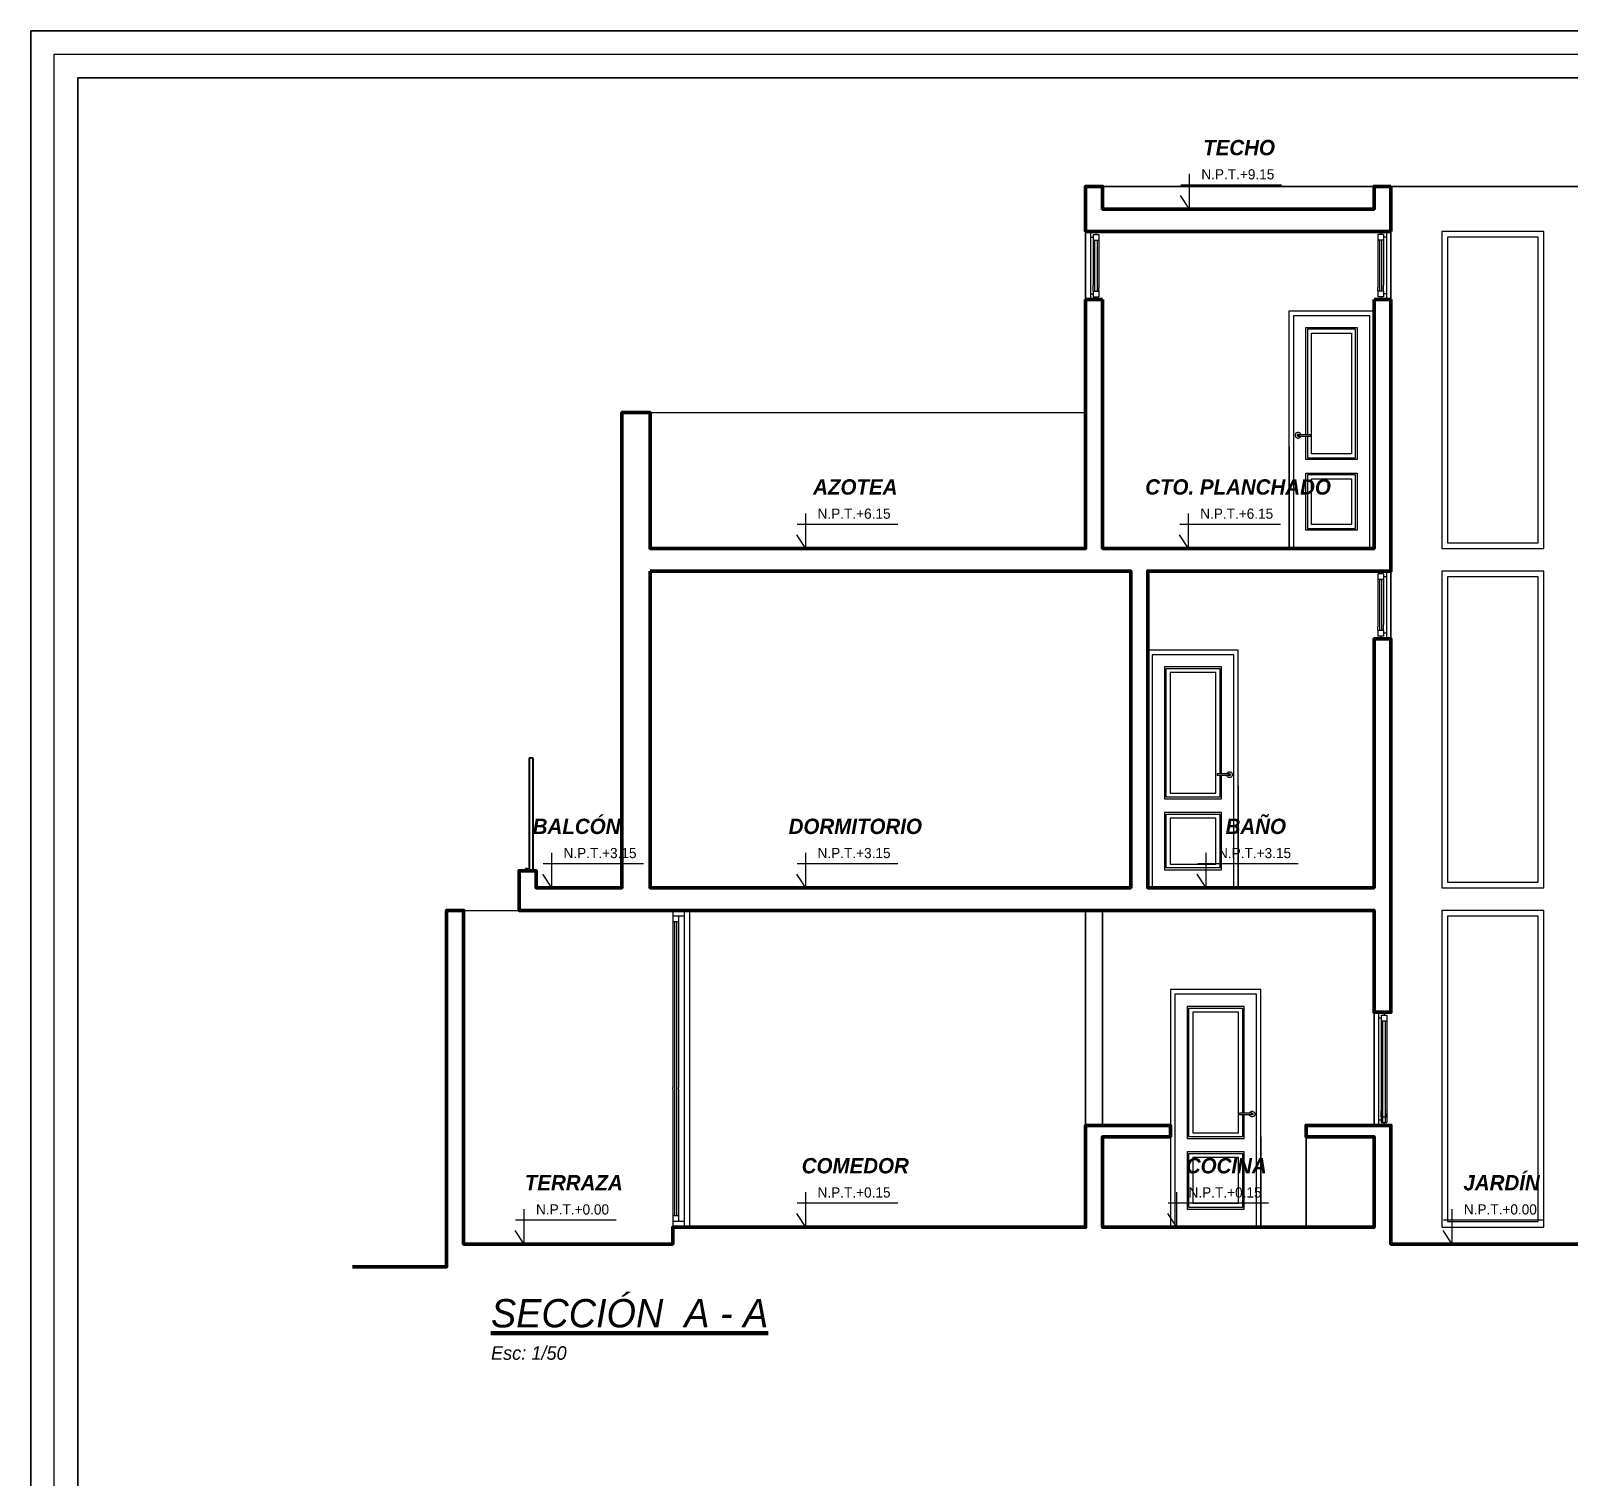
# Model space of a CAD drawing. Header units: millimetres. Extents: x 10612.9 to 10705, y -16533.4 to -16503.9.
# Drawn here: x 10664.32 to 10677.92, y -16517 to -16504.22 of the extents above; entities that cross this region are included whole.
import ezdxf
from ezdxf.enums import TextEntityAlignment as Align

# ---------------------------------------------------------------- set-up
doc = ezdxf.new("R2010")
doc.units = ezdxf.units.MM
for name, color, linetype, lineweight in [('COTASS', 7, 'Continuous', 5), ('Nuevo_p2_Pluma_Nº__27', 7, 'Continuous', 35), ('Nuevo_p2_Pluma_Nº__30', 134, 'Continuous', 35), ('p2', 53, 'Continuous', 20), ('P6', 255, 'Continuous', 20), ('Text. titulos .jlay', 10, 'Continuous', 70)]:
    doc.layers.add(name, color=color, linetype=linetype, lineweight=lineweight)
for name, color, linetype, lineweight, true_color in [('Nuevo_p2_Pluma_Nº__29', 7, 'Continuous', 35, 0x3dad99), ('Nuevo_p2_Pluma_Nº__87', 7, 'Continuous', 20, 0x6a6a6a), ('Nuevo_p2_Pluma_Nº__90', 7, 'Continuous', 20, 0x00bfbf), ('Nuevo_Puertas ARCHICAD_Pluma_Nº__3', 7, 'Continuous', 18, 0xff6600), ('Nuevo_Puertas ARCHICAD_Pluma_Nº__87', 7, 'Continuous', 20, 0x6a6a6a), ('Nuevo_Ventanas ARCHICAD_Pluma_Nº__23', 7, 'Continuous', 20, 0xff6600), ('Nuevo_Ventanas ARCHICAD_Pluma_Nº__3', 7, 'Continuous', 18, 0xff6600), ('Nuevo_Ventanas ARCHICAD_Pluma_Nº__87', 7, 'Continuous', 20, 0x6a6a6a)]:
    doc.layers.add(name, color=color, linetype=linetype, lineweight=lineweight, true_color=true_color)
doc.styles.add('CENTURY JOSE TEXT', font='GOTHICI.TTF')
doc.styles.add('stylus', font='stylu.ttf')
doc.styles.add('TEXTO PRINCIPAL', font='swissek.ttf', dxfattribs={"height": 0.15})

# ---------------------------------------------------------------- blocks, each defined once
blk = doc.blocks.new('TRJHTRJHR')
at = {"layer": 'p2'}
for q in [(2575.085, 1629.691, 0), (2575.005, 1629.501, 0)]:
    blk.add_line((2575.085, 1629.381, 0), q, dxfattribs=at)
at = {"layer": 'p2', "elevation": 0}
blk.add_lwpolyline([(2575.897, 1629.593), (2575.009, 1629.593), (2575.009, 1629.593)], dxfattribs=at)
blk = doc.blocks.new('HTRHTRHTR')
for p, q in [((3391.88, 437.54), (3391.88, -165.78)), ((4244.53, 437.54), (3391.88, 437.54)), ((3400.57, -157.09), (3400.57, 428.85)), ((4235.83, 428.85), (3400.57, 428.85))]:
    blk.add_line(p, q)
at = {"layer": 'P6', "color": 7}
for p, q in [((3396.22, -161.44), (3396.22, 433.19)), ((3396.22, 433.19), (4240.18, 433.19))]:
    blk.add_line(p, q, dxfattribs=at)

msp = doc.modelspace()

# ---------------------------------------------------------------- linework, layer by layer
for p, q in [((10673.646, -16506.591), (10673.646, -16505.991)), ((10676.346, -16506.591), (10676.346, -16505.991)), ((10675.446, -16507.891), (10675.446, -16507.991)), ((10675.446, -16507.991), (10675.446, -16508.791)), ((10676.346, -16509.591), (10676.346, -16508.991)), ((10674.996, -16510.891), (10674.996, -16510.991)), ((10674.996, -16510.991), (10674.996, -16511.791)), ((10673.646, -16513.891), (10673.646, -16511.991)), ((10673.796, -16513.891), (10673.796, -16511.991)), ((10676.196, -16513.891), (10676.196, -16512.891)), ((10675.196, -16513.991), (10675.196, -16514.791)), ((10675.596, -16513.991), (10675.596, -16514.791))]:
    msp.add_line(p, q)
at = {"lineweight": 60}
for p, q in [((10673.646, -16506.591), (10673.796, -16506.591)), ((10676.346, -16506.591), (10676.196, -16506.591))]:
    msp.add_line(p, q, dxfattribs=at)
for points in [[(10673.646, -16505.991), (10673.646, -16505.591), (10673.796, -16505.591), (10673.796, -16505.791), (10676.196, -16505.791), (10676.196, -16505.591), (10676.346, -16505.591)], [(10676.346, -16505.591), (10676.346, -16505.991)], [(10673.646, -16505.991), (10673.646, -16505.991), (10676.346, -16505.991)], [(10676.346, -16506.591), (10676.346, -16508.991), (10674.196, -16508.991), (10674.196, -16511.791), (10676.196, -16511.791), (10676.196, -16509.591), (10676.346, -16509.591), (10676.346, -16512.891), (10676.196, -16512.891), (10676.196, -16511.991), (10668.638, -16511.991), (10668.638, -16511.641), (10668.788, -16511.641), (10668.788, -16511.791), (10669.546, -16511.791), (10669.546, -16507.591), (10669.796, -16507.591), (10669.796, -16508.791), (10673.646, -16508.791), (10673.646, -16506.591)], [(10676.196, -16506.591), (10676.196, -16508.791), (10673.796, -16508.791), (10673.796, -16506.591)], [(10669.796, -16508.991), (10669.796, -16511.791), (10674.046, -16511.791), (10674.046, -16508.991), (10669.796, -16508.991)], [(10678.146, -16514.941), (10676.346, -16514.941), (10676.346, -16513.891), (10675.596, -16513.891), (10675.596, -16513.991), (10676.196, -16513.991), (10676.196, -16514.791), (10673.796, -16514.791), (10673.796, -16513.991), (10674.396, -16513.991), (10674.396, -16513.891), (10673.646, -16513.891), (10673.646, -16514.791), (10669.996, -16514.791), (10669.996, -16514.941), (10668.146, -16514.941), (10668.146, -16511.991), (10667.996, -16511.991), (10667.996, -16515.141), (10667.165, -16515.141)]]:
    msp.add_lwpolyline(points, dxfattribs=at)
msp.add_lwpolyline([(10673.796, -16505.591), (10678.296, -16505.591)])
at = {"layer": 'Nuevo_p2_Pluma_Nº__27', "color": 7, "linetype": 'Continuous', "lineweight": 35}
for p, q in [((10668.728, -16510.641), (10668.758, -16510.641)), ((10668.728, -16510.641), (10668.728, -16511.641)), ((10668.758, -16510.641), (10668.758, -16511.641)), ((10668.713, -16511.641), (10668.728, -16511.641))]:
    msp.add_line(p, q, dxfattribs=at)
at = {"layer": 'Nuevo_p2_Pluma_Nº__29', "color": 135, "linetype": 'Continuous', "lineweight": 35, "true_color": 0x3dad99}
msp.add_line((10669.546, -16508.791), (10669.546, -16508.991), dxfattribs=at)
at = {"layer": 'Nuevo_p2_Pluma_Nº__30', "color": 134, "linetype": 'Continuous', "lineweight": 35}
for p, q in [((10668.693, -16511.621), (10668.713, -16511.621)), ((10668.693, -16511.621), (10668.693, -16511.641)), ((10668.713, -16511.621), (10668.713, -16511.641))]:
    msp.add_line(p, q, dxfattribs=at)
at = {"layer": 'Nuevo_p2_Pluma_Nº__87', "color": 251, "linetype": 'Continuous', "lineweight": 20, "true_color": 0x6a6a6a}
for p, q in [((10669.796, -16507.591), (10673.646, -16507.591)), ((10668.146, -16511.991), (10669.546, -16511.991))]:
    msp.add_line(p, q, dxfattribs=at)
at = {"layer": 'Nuevo_p2_Pluma_Nº__90', "color": 132, "linetype": 'Continuous', "lineweight": 20, "true_color": 0x00bfbf}
msp.add_line((10668.713, -16511.621), (10668.728, -16511.621), dxfattribs=at)
at = {"layer": 'Nuevo_Puertas ARCHICAD_Pluma_Nº__3', "color": 30, "linetype": 'Continuous', "lineweight": 18, "true_color": 0xff6600}
for p, q in [((10675.486, -16508.791), (10675.486, -16506.731)), ((10675.486, -16506.731), (10676.156, -16506.731)), ((10676.156, -16506.731), (10676.156, -16508.791)), ((10675.594, -16507.784), (10675.594, -16506.839)), ((10675.594, -16506.839), (10676.048, -16506.839)), ((10676.033, -16506.854), (10675.609, -16506.854)), ((10675.609, -16506.854), (10675.609, -16507.784)), ((10676.033, -16507.991), (10676.033, -16506.854)), ((10676.048, -16506.839), (10676.048, -16508.006)), ((10675.644, -16507.956), (10675.644, -16506.889)), ((10675.644, -16506.889), (10675.998, -16506.889)), ((10675.998, -16506.889), (10675.998, -16507.956)), ((10675.5, -16507.786), (10675.499, -16507.791)), ((10675.499, -16507.791), (10675.5, -16507.796)), ((10675.501, -16507.781), (10675.5, -16507.786)), ((10675.5, -16507.796), (10675.501, -16507.801)), ((10675.503, -16507.777), (10675.501, -16507.781)), ((10675.501, -16507.801), (10675.503, -16507.805)), ((10675.506, -16507.773), (10675.503, -16507.777)), ((10675.503, -16507.805), (10675.506, -16507.809)), ((10675.51, -16507.77), (10675.506, -16507.773)), ((10675.506, -16507.809), (10675.51, -16507.812)), ((10675.515, -16507.768), (10675.51, -16507.77)), ((10675.51, -16507.812), (10675.515, -16507.814)), ((10675.519, -16507.766), (10675.515, -16507.768)), ((10675.515, -16507.814), (10675.519, -16507.816)), ((10675.518, -16507.788), (10675.517, -16507.79)), ((10675.517, -16507.79), (10675.517, -16507.791)), ((10675.517, -16507.791), (10675.517, -16507.792)), ((10675.517, -16507.792), (10675.518, -16507.794)), ((10675.519, -16507.786), (10675.518, -16507.787)), ((10675.518, -16507.787), (10675.518, -16507.788)), ((10675.518, -16507.794), (10675.518, -16507.795)), ((10675.518, -16507.795), (10675.519, -16507.796)), ((10675.524, -16507.766), (10675.519, -16507.766)), ((10675.52, -16507.785), (10675.519, -16507.786)), ((10675.519, -16507.796), (10675.52, -16507.797)), ((10675.519, -16507.816), (10675.524, -16507.816)), ((10675.521, -16507.785), (10675.52, -16507.785)), ((10675.521, -16507.788), (10675.52, -16507.79)), ((10675.52, -16507.79), (10675.52, -16507.791)), ((10675.52, -16507.791), (10675.52, -16507.792)), ((10675.52, -16507.792), (10675.521, -16507.794)), ((10675.52, -16507.797), (10675.521, -16507.797)), ((10675.523, -16507.784), (10675.521, -16507.785)), ((10675.522, -16507.786), (10675.521, -16507.787)), ((10675.521, -16507.787), (10675.521, -16507.788)), ((10675.521, -16507.794), (10675.521, -16507.795)), ((10675.521, -16507.795), (10675.522, -16507.796)), ((10675.521, -16507.797), (10675.523, -16507.798)), ((10675.523, -16507.785), (10675.522, -16507.786)), ((10675.522, -16507.796), (10675.523, -16507.797)), ((10675.524, -16507.784), (10675.523, -16507.784)), ((10675.523, -16507.798), (10675.524, -16507.798)), ((10675.529, -16507.766), (10675.524, -16507.766)), ((10675.524, -16507.784), (10675.527, -16507.784)), ((10675.524, -16507.798), (10675.527, -16507.798)), ((10675.524, -16507.816), (10675.529, -16507.816)), ((10675.527, -16507.784), (10675.534, -16507.784)), ((10675.527, -16507.798), (10675.534, -16507.798)), ((10675.534, -16507.768), (10675.529, -16507.766)), ((10675.529, -16507.816), (10675.534, -16507.814)), ((10675.531, -16507.787), (10675.53, -16507.788)), ((10675.53, -16507.788), (10675.53, -16507.79)), ((10675.53, -16507.79), (10675.53, -16507.791)), ((10675.53, -16507.791), (10675.53, -16507.792)), ((10675.53, -16507.792), (10675.53, -16507.794)), ((10675.53, -16507.794), (10675.531, -16507.795)), ((10675.532, -16507.785), (10675.531, -16507.786)), ((10675.531, -16507.786), (10675.531, -16507.787)), ((10675.531, -16507.795), (10675.531, -16507.796)), ((10675.531, -16507.796), (10675.532, -16507.797)), ((10675.538, -16507.77), (10675.534, -16507.768)), ((10675.534, -16507.784), (10675.543, -16507.784)), ((10675.534, -16507.798), (10675.543, -16507.798)), ((10675.534, -16507.814), (10675.538, -16507.812)), ((10675.542, -16507.773), (10675.538, -16507.77)), ((10675.538, -16507.812), (10675.542, -16507.809)), ((10675.545, -16507.777), (10675.542, -16507.773)), ((10675.542, -16507.809), (10675.545, -16507.805)), ((10675.543, -16507.784), (10675.634, -16507.784)), ((10675.543, -16507.798), (10675.634, -16507.798)), ((10675.547, -16507.781), (10675.545, -16507.777)), ((10675.545, -16507.805), (10675.547, -16507.801)), ((10675.548, -16507.784), (10675.547, -16507.781)), ((10675.547, -16507.801), (10675.548, -16507.798)), ((10675.594, -16508.006), (10675.594, -16507.798)), ((10675.609, -16507.798), (10675.609, -16507.991)), ((10675.634, -16507.785), (10675.634, -16507.786)), ((10675.634, -16507.786), (10675.634, -16507.787)), ((10675.634, -16507.787), (10675.634, -16507.788)), ((10675.634, -16507.788), (10675.634, -16507.79)), ((10675.634, -16507.79), (10675.634, -16507.791)), ((10675.634, -16507.791), (10675.634, -16507.792)), ((10675.634, -16507.792), (10675.634, -16507.794)), ((10675.634, -16507.794), (10675.634, -16507.795)), ((10675.634, -16507.795), (10675.634, -16507.796)), ((10675.634, -16507.796), (10675.634, -16507.797)), ((10675.998, -16507.956), (10675.644, -16507.956)), ((10676.048, -16508.006), (10675.594, -16508.006)), ((10675.609, -16507.991), (10676.033, -16507.991)), ((10675.594, -16508.631), (10675.594, -16508.126)), ((10675.594, -16508.126), (10676.048, -16508.126)), ((10676.033, -16508.141), (10675.609, -16508.141)), ((10675.609, -16508.141), (10675.609, -16508.616)), ((10675.644, -16508.581), (10675.644, -16508.176)), ((10675.644, -16508.176), (10675.998, -16508.176)), ((10675.998, -16508.176), (10675.998, -16508.581)), ((10676.033, -16508.616), (10676.033, -16508.141)), ((10676.048, -16508.126), (10676.048, -16508.631)), ((10676.048, -16508.631), (10675.594, -16508.631)), ((10675.609, -16508.616), (10676.033, -16508.616)), ((10675.998, -16508.581), (10675.644, -16508.581)), ((10674.236, -16509.731), (10674.236, -16511.791)), ((10674.956, -16509.731), (10674.236, -16509.731)), ((10674.848, -16509.839), (10674.344, -16509.839)), ((10674.344, -16509.839), (10674.344, -16511.006)), ((10674.359, -16510.991), (10674.359, -16509.854)), ((10674.359, -16509.854), (10674.833, -16509.854)), ((10674.833, -16509.854), (10674.833, -16510.784)), ((10674.848, -16510.784), (10674.848, -16509.839)), ((10674.956, -16511.791), (10674.956, -16509.731)), ((10674.798, -16509.889), (10674.394, -16509.889)), ((10674.394, -16509.889), (10674.394, -16510.956)), ((10674.798, -16510.956), (10674.798, -16509.889)), ((10674.899, -16510.784), (10674.808, -16510.784)), ((10674.808, -16510.785), (10674.808, -16510.786)), ((10674.808, -16510.786), (10674.808, -16510.787)), ((10674.808, -16510.787), (10674.808, -16510.788)), ((10674.808, -16510.788), (10674.808, -16510.79)), ((10674.808, -16510.79), (10674.808, -16510.791)), ((10674.808, -16510.791), (10674.808, -16510.792)), ((10674.808, -16510.792), (10674.808, -16510.794)), ((10674.808, -16510.794), (10674.808, -16510.795)), ((10674.808, -16510.795), (10674.808, -16510.796)), ((10674.808, -16510.796), (10674.808, -16510.797)), ((10674.899, -16510.798), (10674.808, -16510.798)), ((10674.833, -16510.798), (10674.833, -16510.991)), ((10674.848, -16511.006), (10674.848, -16510.798)), ((10674.894, -16510.784), (10674.895, -16510.781)), ((10674.895, -16510.801), (10674.894, -16510.798)), ((10674.895, -16510.781), (10674.897, -16510.777)), ((10674.897, -16510.805), (10674.895, -16510.801)), ((10674.897, -16510.777), (10674.9, -16510.773)), ((10674.9, -16510.809), (10674.897, -16510.805)), ((10674.909, -16510.784), (10674.899, -16510.784)), ((10674.909, -16510.798), (10674.899, -16510.798)), ((10674.9, -16510.773), (10674.904, -16510.77)), ((10674.904, -16510.812), (10674.9, -16510.809)), ((10674.904, -16510.77), (10674.909, -16510.768)), ((10674.909, -16510.814), (10674.904, -16510.812)), ((10674.909, -16510.768), (10674.913, -16510.766)), ((10674.916, -16510.784), (10674.909, -16510.784)), ((10674.916, -16510.798), (10674.909, -16510.798)), ((10674.913, -16510.816), (10674.909, -16510.814)), ((10674.911, -16510.785), (10674.911, -16510.786)), ((10674.911, -16510.786), (10674.912, -16510.787)), ((10674.912, -16510.795), (10674.911, -16510.796)), ((10674.911, -16510.796), (10674.911, -16510.797)), ((10674.912, -16510.787), (10674.912, -16510.788)), ((10674.912, -16510.788), (10674.912, -16510.79)), ((10674.912, -16510.79), (10674.912, -16510.791)), ((10674.912, -16510.791), (10674.912, -16510.792)), ((10674.912, -16510.792), (10674.912, -16510.794)), ((10674.912, -16510.794), (10674.912, -16510.795)), ((10674.913, -16510.766), (10674.918, -16510.766)), ((10674.918, -16510.816), (10674.913, -16510.816)), ((10674.918, -16510.784), (10674.916, -16510.784)), ((10674.918, -16510.798), (10674.916, -16510.798)), ((10674.918, -16510.766), (10674.923, -16510.766)), ((10674.918, -16510.784), (10674.919, -16510.784)), ((10674.919, -16510.798), (10674.918, -16510.798)), ((10674.923, -16510.816), (10674.918, -16510.816)), ((10674.919, -16510.784), (10674.921, -16510.785)), ((10674.919, -16510.785), (10674.92, -16510.786)), ((10674.92, -16510.796), (10674.919, -16510.797)), ((10674.921, -16510.797), (10674.919, -16510.798)), ((10674.92, -16510.786), (10674.921, -16510.787)), ((10674.921, -16510.795), (10674.92, -16510.796)), ((10674.921, -16510.785), (10674.922, -16510.785)), ((10674.921, -16510.787), (10674.921, -16510.788)), ((10674.921, -16510.788), (10674.922, -16510.79)), ((10674.922, -16510.792), (10674.921, -16510.794)), ((10674.921, -16510.794), (10674.921, -16510.795)), ((10674.922, -16510.797), (10674.921, -16510.797)), ((10674.922, -16510.785), (10674.923, -16510.786)), ((10674.922, -16510.79), (10674.922, -16510.791)), ((10674.922, -16510.791), (10674.922, -16510.792)), ((10674.923, -16510.796), (10674.922, -16510.797)), ((10674.923, -16510.766), (10674.928, -16510.768)), ((10674.923, -16510.786), (10674.924, -16510.787)), ((10674.924, -16510.795), (10674.923, -16510.796)), ((10674.928, -16510.814), (10674.923, -16510.816)), ((10674.924, -16510.787), (10674.925, -16510.788)), ((10674.925, -16510.794), (10674.924, -16510.795)), ((10674.925, -16510.788), (10674.925, -16510.79)), ((10674.925, -16510.79), (10674.925, -16510.791)), ((10674.925, -16510.791), (10674.925, -16510.792)), ((10674.925, -16510.792), (10674.925, -16510.794)), ((10674.928, -16510.768), (10674.932, -16510.77)), ((10674.932, -16510.812), (10674.928, -16510.814)), ((10674.932, -16510.77), (10674.936, -16510.773)), ((10674.936, -16510.809), (10674.932, -16510.812)), ((10674.936, -16510.773), (10674.939, -16510.777)), ((10674.939, -16510.805), (10674.936, -16510.809)), ((10674.939, -16510.777), (10674.941, -16510.781)), ((10674.941, -16510.801), (10674.939, -16510.805)), ((10674.941, -16510.781), (10674.943, -16510.786)), ((10674.943, -16510.796), (10674.941, -16510.801)), ((10674.943, -16510.786), (10674.943, -16510.791)), ((10674.943, -16510.791), (10674.943, -16510.796)), ((10674.344, -16511.006), (10674.848, -16511.006)), ((10674.833, -16510.991), (10674.359, -16510.991)), ((10674.394, -16510.956), (10674.798, -16510.956)), ((10674.848, -16511.126), (10674.344, -16511.126)), ((10674.344, -16511.126), (10674.344, -16511.631)), ((10674.359, -16511.616), (10674.359, -16511.141)), ((10674.359, -16511.141), (10674.833, -16511.141)), ((10674.798, -16511.176), (10674.394, -16511.176)), ((10674.394, -16511.176), (10674.394, -16511.581)), ((10674.798, -16511.581), (10674.798, -16511.176)), ((10674.833, -16511.141), (10674.833, -16511.616)), ((10674.848, -16511.631), (10674.848, -16511.126)), ((10674.344, -16511.631), (10674.848, -16511.631)), ((10674.833, -16511.616), (10674.359, -16511.616)), ((10674.394, -16511.581), (10674.798, -16511.581)), ((10674.436, -16512.731), (10674.436, -16514.791)), ((10675.156, -16512.731), (10674.436, -16512.731)), ((10675.048, -16512.839), (10674.544, -16512.839)), ((10674.544, -16512.839), (10674.544, -16514.006)), ((10674.559, -16513.991), (10674.559, -16512.854)), ((10674.559, -16512.854), (10675.033, -16512.854)), ((10675.033, -16512.854), (10675.033, -16513.784)), ((10675.048, -16513.784), (10675.048, -16512.839)), ((10675.156, -16514.791), (10675.156, -16512.731)), ((10674.998, -16512.889), (10674.594, -16512.889)), ((10674.594, -16512.889), (10674.594, -16513.956)), ((10674.998, -16513.956), (10674.998, -16512.889)), ((10675.099, -16513.784), (10675.008, -16513.784)), ((10675.008, -16513.785), (10675.008, -16513.786)), ((10675.008, -16513.786), (10675.008, -16513.787)), ((10675.008, -16513.787), (10675.008, -16513.788)), ((10675.008, -16513.788), (10675.008, -16513.79)), ((10675.008, -16513.79), (10675.008, -16513.791)), ((10675.008, -16513.791), (10675.008, -16513.792)), ((10675.008, -16513.792), (10675.008, -16513.794)), ((10675.008, -16513.794), (10675.008, -16513.795)), ((10675.008, -16513.795), (10675.008, -16513.796)), ((10675.008, -16513.796), (10675.008, -16513.797)), ((10675.099, -16513.798), (10675.008, -16513.798)), ((10675.033, -16513.798), (10675.033, -16513.991)), ((10675.048, -16514.006), (10675.048, -16513.798)), ((10675.094, -16513.784), (10675.095, -16513.781)), ((10675.095, -16513.801), (10675.094, -16513.798)), ((10675.095, -16513.781), (10675.097, -16513.777)), ((10675.097, -16513.805), (10675.095, -16513.801)), ((10675.097, -16513.777), (10675.1, -16513.773)), ((10675.1, -16513.809), (10675.097, -16513.805)), ((10675.109, -16513.784), (10675.099, -16513.784)), ((10675.109, -16513.798), (10675.099, -16513.798)), ((10675.1, -16513.773), (10675.104, -16513.77)), ((10675.104, -16513.812), (10675.1, -16513.809)), ((10675.104, -16513.77), (10675.109, -16513.768)), ((10675.109, -16513.768), (10675.113, -16513.766)), ((10675.116, -16513.784), (10675.109, -16513.784)), ((10675.116, -16513.798), (10675.109, -16513.798)), ((10675.111, -16513.785), (10675.111, -16513.786)), ((10675.111, -16513.786), (10675.112, -16513.787)), ((10675.112, -16513.795), (10675.111, -16513.796)), ((10675.111, -16513.796), (10675.111, -16513.797)), ((10675.112, -16513.787), (10675.112, -16513.788)), ((10675.112, -16513.788), (10675.112, -16513.79)), ((10675.112, -16513.79), (10675.112, -16513.791)), ((10675.112, -16513.791), (10675.112, -16513.792)), ((10675.112, -16513.792), (10675.112, -16513.794)), ((10675.112, -16513.794), (10675.112, -16513.795)), ((10675.113, -16513.766), (10675.118, -16513.766)), ((10675.118, -16513.784), (10675.116, -16513.784)), ((10675.118, -16513.798), (10675.116, -16513.798)), ((10675.118, -16513.766), (10675.123, -16513.766)), ((10675.118, -16513.784), (10675.119, -16513.784)), ((10675.119, -16513.798), (10675.118, -16513.798)), ((10675.119, -16513.784), (10675.121, -16513.785)), ((10675.119, -16513.785), (10675.12, -16513.786)), ((10675.12, -16513.796), (10675.119, -16513.797)), ((10675.121, -16513.797), (10675.119, -16513.798)), ((10675.12, -16513.786), (10675.121, -16513.787)), ((10675.121, -16513.795), (10675.12, -16513.796)), ((10675.121, -16513.785), (10675.122, -16513.785)), ((10675.121, -16513.787), (10675.121, -16513.788)), ((10675.121, -16513.788), (10675.122, -16513.79)), ((10675.122, -16513.792), (10675.121, -16513.794)), ((10675.121, -16513.794), (10675.121, -16513.795)), ((10675.122, -16513.797), (10675.121, -16513.797)), ((10675.122, -16513.785), (10675.123, -16513.786)), ((10675.122, -16513.79), (10675.122, -16513.791)), ((10675.122, -16513.791), (10675.122, -16513.792)), ((10675.123, -16513.796), (10675.122, -16513.797)), ((10675.123, -16513.766), (10675.128, -16513.768)), ((10675.123, -16513.786), (10675.124, -16513.787)), ((10675.124, -16513.795), (10675.123, -16513.796)), ((10675.124, -16513.787), (10675.125, -16513.788)), ((10675.125, -16513.794), (10675.124, -16513.795)), ((10675.125, -16513.788), (10675.125, -16513.79)), ((10675.125, -16513.79), (10675.125, -16513.791)), ((10675.125, -16513.791), (10675.125, -16513.792)), ((10675.125, -16513.792), (10675.125, -16513.794)), ((10675.128, -16513.768), (10675.132, -16513.77)), ((10675.132, -16513.77), (10675.136, -16513.773)), ((10675.136, -16513.809), (10675.132, -16513.812)), ((10675.136, -16513.773), (10675.139, -16513.777)), ((10675.139, -16513.805), (10675.136, -16513.809)), ((10675.139, -16513.777), (10675.141, -16513.781)), ((10675.141, -16513.801), (10675.139, -16513.805)), ((10675.141, -16513.781), (10675.143, -16513.786)), ((10675.143, -16513.796), (10675.141, -16513.801)), ((10675.143, -16513.786), (10675.143, -16513.791)), ((10675.143, -16513.791), (10675.143, -16513.796)), ((10675.109, -16513.814), (10675.104, -16513.812)), ((10675.113, -16513.816), (10675.109, -16513.814)), ((10675.118, -16513.816), (10675.113, -16513.816)), ((10675.123, -16513.816), (10675.118, -16513.816)), ((10675.128, -16513.814), (10675.123, -16513.816)), ((10675.132, -16513.812), (10675.128, -16513.814)), ((10674.544, -16514.006), (10675.048, -16514.006)), ((10675.033, -16513.991), (10674.559, -16513.991)), ((10674.594, -16513.956), (10674.998, -16513.956)), ((10675.048, -16514.126), (10674.544, -16514.126)), ((10674.544, -16514.126), (10674.544, -16514.631)), ((10674.559, -16514.616), (10674.559, -16514.141)), ((10674.559, -16514.141), (10675.033, -16514.141)), ((10674.998, -16514.176), (10674.594, -16514.176)), ((10674.594, -16514.176), (10674.594, -16514.581)), ((10674.998, -16514.581), (10674.998, -16514.176)), ((10675.033, -16514.141), (10675.033, -16514.616)), ((10675.048, -16514.631), (10675.048, -16514.126)), ((10675.033, -16514.616), (10674.559, -16514.616)), ((10674.998, -16514.581), (10674.594, -16514.581)), ((10674.544, -16514.631), (10675.048, -16514.631))]:
    msp.add_line(p, q, dxfattribs=at)
at = {"layer": 'Nuevo_Puertas ARCHICAD_Pluma_Nº__87', "color": 251, "linetype": 'Continuous', "lineweight": 20, "true_color": 0x6a6a6a}
for p, q in [((10675.446, -16506.691), (10676.196, -16506.691)), ((10675.446, -16508.791), (10675.446, -16506.691)), ((10676.196, -16506.691), (10676.196, -16508.791)), ((10674.196, -16509.691), (10674.196, -16511.791)), ((10674.996, -16509.691), (10674.196, -16509.691)), ((10674.996, -16511.791), (10674.996, -16509.691)), ((10674.396, -16512.691), (10674.396, -16514.791)), ((10675.196, -16512.691), (10674.396, -16512.691)), ((10675.196, -16514.791), (10675.196, -16512.691))]:
    msp.add_line(p, q, dxfattribs=at)
at = {"layer": 'Nuevo_Ventanas ARCHICAD_Pluma_Nº__23', "color": 30, "linetype": 'Continuous', "lineweight": 20, "true_color": 0xff6600}
for p, q in [((10673.688, -16505.991), (10673.688, -16506.041)), ((10673.688, -16506.041), (10673.713, -16506.041)), ((10673.738, -16505.991), (10673.738, -16506.016)), ((10673.763, -16506.016), (10673.763, -16506.066)), ((10676.23, -16506.016), (10676.23, -16506.066)), ((10676.255, -16505.991), (10676.255, -16506.016)), ((10676.305, -16506.041), (10676.28, -16506.041)), ((10676.305, -16505.991), (10676.305, -16506.041)), ((10673.713, -16506.066), (10673.763, -16506.066)), ((10673.728, -16506.516), (10673.728, -16506.066)), ((10673.748, -16506.066), (10673.748, -16506.516)), ((10676.28, -16506.066), (10676.23, -16506.066)), ((10676.245, -16506.066), (10676.245, -16506.516)), ((10676.265, -16506.516), (10676.265, -16506.066)), ((10673.688, -16506.541), (10673.713, -16506.541)), ((10673.688, -16506.541), (10673.688, -16506.591)), ((10673.713, -16506.516), (10673.763, -16506.516)), ((10673.738, -16506.566), (10673.738, -16506.591)), ((10673.763, -16506.516), (10673.763, -16506.566)), ((10676.23, -16506.516), (10676.23, -16506.566)), ((10676.28, -16506.516), (10676.23, -16506.516)), ((10676.255, -16506.566), (10676.255, -16506.591)), ((10676.305, -16506.541), (10676.28, -16506.541)), ((10676.305, -16506.541), (10676.305, -16506.591)), ((10676.23, -16509.016), (10676.23, -16509.066)), ((10676.255, -16508.991), (10676.255, -16509.016)), ((10676.305, -16509.041), (10676.28, -16509.041)), ((10676.305, -16508.991), (10676.305, -16509.041)), ((10676.28, -16509.066), (10676.23, -16509.066)), ((10676.245, -16509.066), (10676.245, -16509.516)), ((10676.265, -16509.516), (10676.265, -16509.066)), ((10676.23, -16509.516), (10676.23, -16509.566)), ((10676.28, -16509.516), (10676.23, -16509.516)), ((10676.255, -16509.566), (10676.255, -16509.591)), ((10676.305, -16509.541), (10676.28, -16509.541)), ((10676.305, -16509.541), (10676.305, -16509.591)), ((10670.046, -16512.041), (10670.046, -16512.091)), ((10670.096, -16511.991), (10670.096, -16512.041)), ((10670.046, -16512.091), (10669.996, -16512.091)), ((10670.011, -16512.091), (10670.011, -16514.691)), ((10670.031, -16514.691), (10670.031, -16512.091)), ((10676.235, -16512.891), (10676.235, -16512.941)), ((10676.235, -16512.941), (10676.26, -16512.941)), ((10676.26, -16512.966), (10676.31, -16512.966)), ((10676.275, -16513.866), (10676.275, -16512.966)), ((10676.285, -16512.891), (10676.285, -16512.916)), ((10676.295, -16512.966), (10676.295, -16513.866)), ((10676.31, -16512.916), (10676.31, -16512.966)), ((10676.235, -16513.841), (10676.26, -16513.841)), ((10676.235, -16513.841), (10676.235, -16513.891)), ((10676.26, -16513.816), (10676.31, -16513.816)), ((10676.285, -16513.866), (10676.285, -16513.891)), ((10676.31, -16513.816), (10676.31, -16513.866)), ((10670.046, -16514.691), (10669.996, -16514.691)), ((10670.046, -16514.691), (10670.046, -16514.741)), ((10670.096, -16514.741), (10670.096, -16514.791))]:
    msp.add_line(p, q, dxfattribs=at)
at = {"layer": 'Nuevo_Ventanas ARCHICAD_Pluma_Nº__23', "color": 30, "linetype": 'Continuous', "lineweight": 20, "true_color": 0xff6600, "flags": 128}
for points in [[(10673.713, -16506.016), (10673.738, -16506.016), (10673.763, -16506.016)], [(10673.713, -16506.016), (10673.713, -16506.041), (10673.713, -16506.066)], [(10676.28, -16506.016), (10676.255, -16506.016), (10676.23, -16506.016)], [(10676.28, -16506.016), (10676.28, -16506.041), (10676.28, -16506.066)], [(10673.713, -16506.516), (10673.713, -16506.541), (10673.713, -16506.566)], [(10673.713, -16506.566), (10673.738, -16506.566), (10673.763, -16506.566)], [(10676.28, -16506.566), (10676.255, -16506.566), (10676.23, -16506.566)], [(10676.28, -16506.516), (10676.28, -16506.541), (10676.28, -16506.566)], [(10676.28, -16509.016), (10676.255, -16509.016), (10676.23, -16509.016)], [(10676.28, -16509.016), (10676.28, -16509.041), (10676.28, -16509.066)], [(10676.28, -16509.566), (10676.255, -16509.566), (10676.23, -16509.566)], [(10676.28, -16509.516), (10676.28, -16509.541), (10676.28, -16509.566)], [(10669.996, -16511.991), (10669.996, -16512.041), (10669.996, -16512.091)], [(10670.096, -16512.041), (10670.046, -16512.041), (10669.996, -16512.041)], [(10676.26, -16512.916), (10676.285, -16512.916), (10676.31, -16512.916)], [(10676.26, -16512.916), (10676.26, -16512.941), (10676.26, -16512.966)], [(10676.26, -16513.816), (10676.26, -16513.841), (10676.26, -16513.866)], [(10676.26, -16513.866), (10676.285, -16513.866), (10676.31, -16513.866)], [(10669.996, -16514.691), (10669.996, -16514.741), (10669.996, -16514.791)], [(10670.096, -16514.741), (10670.046, -16514.741), (10669.996, -16514.741)]]:
    msp.add_lwpolyline(points, dxfattribs=at)
at = {"layer": 'Nuevo_Ventanas ARCHICAD_Pluma_Nº__3', "color": 30, "linetype": 'Continuous', "lineweight": 18, "true_color": 0xff6600}
for p, q in [((10673.688, -16506.041), (10673.688, -16506.541)), ((10676.305, -16506.041), (10676.305, -16506.541)), ((10673.713, -16506.066), (10673.713, -16506.119)), ((10673.713, -16506.119), (10673.713, -16506.463)), ((10673.763, -16506.066), (10673.763, -16506.067)), ((10673.763, -16506.067), (10673.763, -16506.098)), ((10673.763, -16506.098), (10673.763, -16506.117)), ((10673.763, -16506.117), (10673.763, -16506.119)), ((10673.763, -16506.119), (10673.763, -16506.463)), ((10676.23, -16506.066), (10676.23, -16506.067)), ((10676.23, -16506.067), (10676.23, -16506.098)), ((10676.23, -16506.098), (10676.23, -16506.117)), ((10676.23, -16506.117), (10676.23, -16506.119)), ((10676.23, -16506.119), (10676.23, -16506.463)), ((10676.28, -16506.066), (10676.28, -16506.119)), ((10676.28, -16506.119), (10676.28, -16506.463)), ((10673.713, -16506.516), (10673.713, -16506.463)), ((10673.763, -16506.465), (10673.763, -16506.463)), ((10676.23, -16506.465), (10676.23, -16506.463)), ((10676.28, -16506.516), (10676.28, -16506.463)), ((10673.763, -16506.465), (10673.763, -16506.484)), ((10673.763, -16506.515), (10673.763, -16506.484)), ((10673.763, -16506.515), (10673.763, -16506.516)), ((10676.23, -16506.465), (10676.23, -16506.484)), ((10676.23, -16506.515), (10676.23, -16506.484)), ((10676.23, -16506.515), (10676.23, -16506.516)), ((10676.305, -16509.041), (10676.305, -16509.541)), ((10676.23, -16509.066), (10676.23, -16509.067)), ((10676.23, -16509.067), (10676.23, -16509.098)), ((10676.23, -16509.098), (10676.23, -16509.117)), ((10676.23, -16509.117), (10676.23, -16509.119)), ((10676.23, -16509.119), (10676.23, -16509.463)), ((10676.28, -16509.066), (10676.28, -16509.119)), ((10676.28, -16509.119), (10676.28, -16509.463)), ((10676.23, -16509.465), (10676.23, -16509.463)), ((10676.23, -16509.465), (10676.23, -16509.484)), ((10676.23, -16509.515), (10676.23, -16509.484)), ((10676.23, -16509.515), (10676.23, -16509.516)), ((10676.28, -16509.516), (10676.28, -16509.463)), ((10670.096, -16512.041), (10670.096, -16514.741)), ((10669.996, -16512.091), (10669.996, -16513.556)), ((10670.046, -16512.091), (10670.046, -16513.556)), ((10676.235, -16512.891), (10676.235, -16513.891)), ((10676.26, -16512.966), (10676.26, -16513.763)), ((10676.26, -16512.966), (10676.26, -16513.816)), ((10676.31, -16512.966), (10676.31, -16512.967)), ((10676.31, -16512.966), (10676.31, -16513.816)), ((10676.31, -16512.966), (10676.31, -16513.763)), ((10676.31, -16513.367), (10676.31, -16513.816)), ((10676.31, -16513.417), (10676.31, -16513.419)), ((10669.996, -16513.571), (10669.996, -16513.556)), ((10669.996, -16513.571), (10669.996, -16513.591)), ((10669.996, -16513.591), (10669.996, -16513.611)), ((10669.996, -16513.611), (10669.996, -16513.626)), ((10669.996, -16513.626), (10669.996, -16513.661)), ((10669.996, -16513.661), (10669.996, -16514.691)), ((10670.046, -16513.571), (10670.046, -16513.556)), ((10670.046, -16513.571), (10670.046, -16513.591)), ((10670.046, -16513.591), (10670.046, -16513.611)), ((10670.046, -16513.611), (10670.046, -16513.626)), ((10670.046, -16513.626), (10670.046, -16513.661)), ((10670.046, -16513.661), (10670.046, -16514.691)), ((10676.26, -16513.816), (10676.26, -16513.763)), ((10676.31, -16513.765), (10676.31, -16513.763)), ((10676.31, -16513.765), (10676.31, -16513.784)), ((10676.31, -16513.815), (10676.31, -16513.784)), ((10676.31, -16513.815), (10676.31, -16513.816))]:
    msp.add_line(p, q, dxfattribs=at)
for points in [[(10676.796, -16508.791), (10677.696, -16508.791), (10677.696, -16505.991), (10676.796, -16505.991)], [(10676.846, -16508.741), (10677.646, -16508.741), (10677.646, -16506.041), (10676.846, -16506.041)], [(10676.796, -16511.791), (10677.696, -16511.791), (10677.696, -16508.991), (10676.796, -16508.991)], [(10676.846, -16511.741), (10677.646, -16511.741), (10677.646, -16509.041), (10676.846, -16509.041)], [(10676.796, -16514.791), (10677.696, -16514.791), (10677.696, -16511.991), (10676.796, -16511.991)], [(10676.846, -16514.741), (10677.646, -16514.741), (10677.646, -16512.041), (10676.846, -16512.041)]]:
    msp.add_lwpolyline(points, close=True, dxfattribs=at)
at = {"layer": 'Nuevo_Ventanas ARCHICAD_Pluma_Nº__87', "color": 251, "linetype": 'Continuous', "lineweight": 20, "true_color": 0x6a6a6a}
msp.add_line((10670.146, -16514.791), (10670.146, -16511.991), dxfattribs=at)

# ---------------------------------------------------------------- block references
at = {"color": 251, "lineweight": 60, "xscale": 0.04776345228451045, "yscale": 0.04776345228451045, "zscale": 0.04776345228451045}
msp.add_blockref('HTRHTRHTR', (10502.312, -16525.114), dxfattribs=at)
at = {"layer": 'COTASS'}
for p in [(8099.48, -18135.172, 0), (8096.088, -18138.172, 0), (8099.471, -18138.172, 0), (8093.841, -18141.172, 0), (8096.088, -18141.172, 0), (8099.628, -18141.172, 0), (8096.088, -18144.172, 0), (8099.367, -18144.172, 0), (8093.598, -18144.322, 0), (8101.801, -18144.322, 0)]:
    msp.add_blockref('TRJHTRJHR', p, dxfattribs=at)

# ---------------------------------------------------------------- texts
at = {"style": 'stylus'}
for s, p in [('N.P.T.+9.15', (10674.992, -16505.484, 0)), ('N.P.T.+6.15', (10671.599, -16508.484, 0)), ('N.P.T.+6.15', (10674.982, -16508.484, 0)), ('N.P.T.+3.15', (10669.353, -16511.484, 0)), ('N.P.T.+3.15', (10671.599, -16511.484, 0)), ('N.P.T.+3.15', (10675.14, -16511.484, 0)), ('N.P.T.+0.15', (10671.599, -16514.484, 0)), ('N.P.T.+0.15', (10674.879, -16514.484, 0)), ('N.P.T.+0.00', (10669.11, -16514.634, 0)), ('N.P.T.+0.00', (10677.313, -16514.634, 0))]:
    msp.add_text(s, height=0.09, dxfattribs=at).set_placement(p, align=Align.MIDDLE_CENTER)
at = {"char_height": 0.13558, "width": 1.77979, "attachment_point": 1, "style": 'TEXTO PRINCIPAL'}
for s, insert in [('\\pxqc;{\\fCentury Gothic|b1|i1|c0|p34;TECHO}', (10674.113, -16505.18, 0)), ('\\pxqc;{\\fCentury Gothic|b1|i1|c0|p34;AZOTEA}', (10670.72, -16508.18, 0)), ('\\pxqc;{\\fCentury Gothic|b1|i1|c0|p34;CTO. PLANCHADO}', (10674.104, -16508.18, 0)), ('\\pxqc;{\\fCentury Gothic|b1|i1|c0|p34;BALCÓN}', (10668.256, -16511.18, 0)), ('\\pxqc;{\\fCentury Gothic|b1|i1|c0|p34;DORMITORIO}', (10670.72, -16511.18, 0)), ('\\pxqc;{\\fCentury Gothic|b1|i1|c0|p34;BAÑO}', (10674.261, -16511.18, 0)), ('\\pxqc;{\\fCentury Gothic|b1|i1|c0|p34;COMEDOR}', (10670.72, -16514.18, 0)), ('\\pxqc;{\\fCentury Gothic|b1|i1|c0|p34;COCINA}', (10674, -16514.18, 0)), ('\\pxqc;{\\fCentury Gothic|b1|i1|c0|p34;TERRAZA}', (10668.231, -16514.33, 0)), ('\\pxqc;{\\fCentury Gothic|b1|i1|c0|p34;JARDÍN}', (10676.434, -16514.33, 0))]:
    msp.add_mtext(s, dxfattribs=dict(at, insert=insert))
at = {"layer": 'Text. titulos .jlay', "insert": (10668.389, -16515.965), "char_height": 0.3, "width": 6.02045, "attachment_point": 7, "style": 'CENTURY JOSE TEXT'}
msp.add_mtext('{\\H0.83333x;\\LSECCIÓN  A - A\\P\\H0.48x;\\lEsc: 1/50}', dxfattribs=at)

doc.saveas('drawing.dxf')
